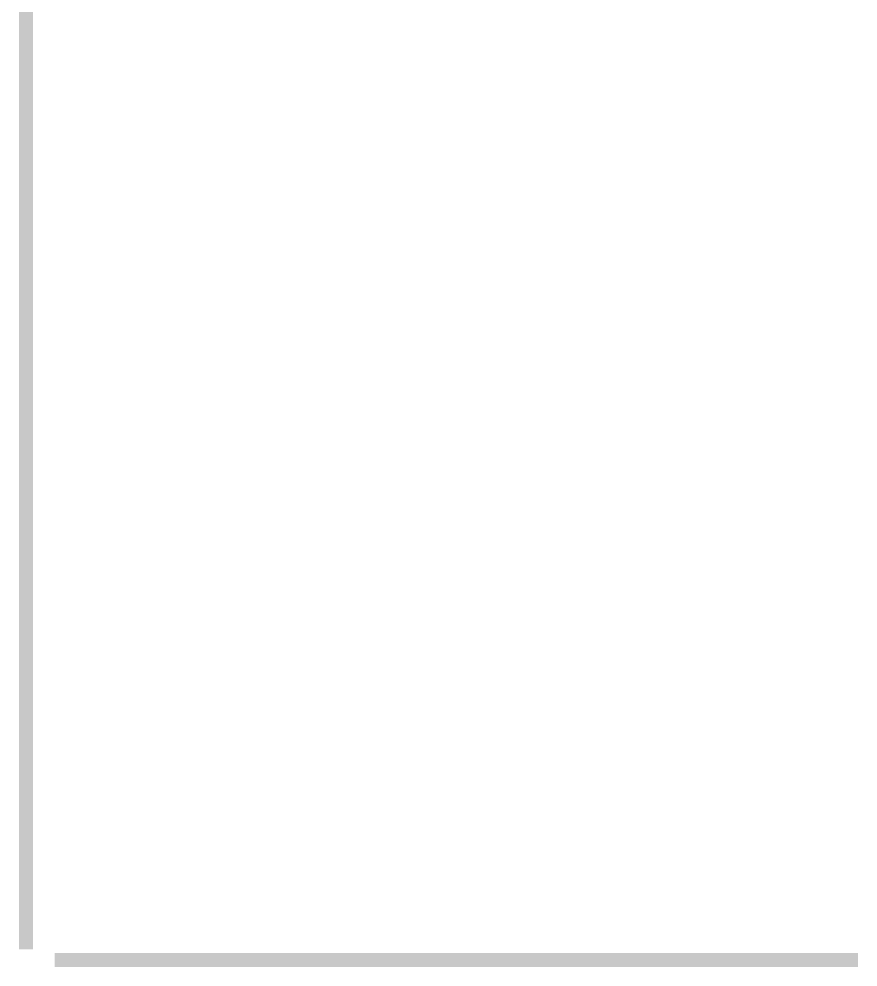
# Model space of a CAD drawing. Header units: millimetres. Extents: x -187347 to 135007, y -6415 to 292048.
# Drawn here: x -92687 to -86756, y 159879 to 166579 of the extents above; entities that cross this region are included whole.
import ezdxf

# ---------------------------------------------------------------- set-up
doc = ezdxf.new("R2010")
doc.units = ezdxf.units.MM
doc.header["$LTSCALE"] = 100
doc.layers.add('A-WALL-PATT', color=7, linetype='Continuous', lineweight=5)

msp = doc.modelspace()

# ---------------------------------------------------------------- hatches: boundary and pattern name
at = {"layer": 'A-WALL-PATT'}
h = msp.add_hatch(dxfattribs=at)
h.set_pattern_fill('FP_1421', color=256, angle=67.38013, style=0, pattern_type=2)
h.set_pattern_definition([(157.38013, (-92607.884, 166645.145), (-50.79954, 0.00031), [13.208, -647.192]), (157.38013, (-92607.884, 166695.945), (-50.79954, 0.00031), [13.208, -647.192]), (157.38013, (-92607.884, 166746.745), (-50.79954, 0.00031), [13.208, -647.192]), (157.38013, (-92607.884, 166797.544), (-50.79954, 0.00031), [13.208, -647.192]), (157.38013, (-92607.884, 166848.345), (-50.79954, 0.00031), [13.208, -647.192]), (202.24913, (-92607.884, 166687.816), (-50.80037, 0.00024), [12.075, -1195.427]), (202.24913, (-92607.884, 166738.616), (-50.80037, 0.00024), [12.075, -1195.427]), (202.24913, (-92607.884, 166789.417), (-50.80037, 0.00024), [12.075, -1195.427]), (202.24913, (-92607.883, 166840.216), (-50.80037, 0.00024), [12.075, -1195.427]), (202.24913, (-92607.884, 166891.016), (-50.80037, 0.00024), [12.075, -1195.427]), (202.24913, (-92607.883, 166941.817), (-50.80037, 0.00024), [12.075, -1195.427]), (202.24913, (-92607.884, 166992.617), (-50.80037, 0.00024), [12.075, -1195.427]), (202.24913, (-92607.884, 167043.416), (-50.80037, 0.00024), [12.075, -1195.427]), (202.24913, (-92607.884, 167094.217), (-50.80037, 0.00024), [12.075, -1195.427]), (337.75113, (-92619.06, 166675.117), (-50.80037, -0.000477), [12.075, -1195.427]), (337.75113, (-92619.06, 166725.917), (-50.80037, -0.000477), [12.075, -1195.427]), (337.75113, (-92619.06, 166776.717), (-50.80037, -0.000477), [12.075, -1195.427]), (337.75113, (-92619.06, 166827.516), (-50.80037, -0.000477), [12.075, -1195.427]), (337.75113, (-92619.06, 166878.317), (-50.80037, -0.000477), [12.075, -1195.427]), (337.75113, (-92619.06, 166929.116), (-50.80037, -0.000477), [12.075, -1195.427]), (337.75113, (-92619.06, 166979.916), (-50.80037, -0.000477), [12.075, -1195.427]), (337.75113, (-92619.06, 167030.717), (-50.80037, -0.000477), [12.075, -1195.427]), (337.75113, (-92619.06, 167081.516), (-50.80037, -0.000477), [12.075, -1195.427]), (22.62013, (-92620.076, 166657.336), (-50.79954, -0.000547), [13.208, -647.192]), (22.62013, (-92620.076, 166708.137), (-50.79954, -0.000547), [13.208, -647.192]), (22.62013, (-92620.076, 166758.936), (-50.79954, -0.000547), [13.208, -647.192]), (22.62013, (-92620.076, 166809.736), (-50.79954, -0.000547), [13.208, -647.192]), (22.62013, (-92620.076, 166860.537), (-50.79954, -0.000547), [13.208, -647.192]), (171.87013, (-92599.248, 166642.604), (-50.799541, -6.9e-05), [3.592, -355.618]), (158.19813, (-92602.804, 166643.113), (-50.80049, 0.00022), [5.471, -268.095]), (158.19813, (-92602.803, 166693.912), (-50.80049, 0.00022), [5.471, -268.095]), (21.80113, (-92607.884, 166662.417), (-50.80049, 0.00043), [5.471, -268.095]), (21.80113, (-92607.884, 166713.216), (-50.80049, 0.00043), [5.471, -268.095]), (8.13013, (-92602.804, 166664.448), (-50.799541, -0.00017), [3.592, -355.618]), (8.13013, (-92599.248, 166642.604), (-50.799541, -0.00017), [3.592, -355.618]), (26.56513, (-92595.692, 166643.112), (-50.79989, -0.00052), [3.408, -110.184]), (45.00013, (-92592.644, 166644.637), (-50.79997, -0.00012), [3.592, -68.25]), (56.3101, (-92590.104, 166647.177), (-50.8, -0.00046), [1.832, -181.33]), (56.3101, (-92590.103, 166697.976), (-50.8, -0.00046), [1.832, -181.33]), (56.3101, (-92590.104, 166748.776), (-50.8, -0.00046), [1.832, -181.33]), (71.5651, (-92589.09, 166648.7), (-50.79978, 0.00024), [1.676, -158.967]), (71.5651, (-92589.09, 166699.5), (-50.79978, 0.00024), [1.676, -158.967]), (71.5651, (-92589.09, 166750.3), (-50.79978, 0.00024), [1.676, -158.967]), (71.5651, (-92588.58, 166650.224), (-50.79978, 0.00024), [1.676, -158.967]), (71.5651, (-92588.58, 166701.025), (-50.79978, 0.00024), [1.676, -158.967]), (71.5651, (-92588.58, 166751.824), (-50.79978, 0.00024), [1.676, -158.967]), (90.0001, (-92588.07, 166651.75), (-50.8, -0.0001), [4.064, -46.736]), (108.4351, (-92588.07, 166655.813), (-50.79978, -0.00048), [1.676, -158.967]), (108.4351, (-92588.07, 166706.61), (-50.79978, -0.00048), [1.676, -158.967]), (108.4351, (-92588.07, 166757.413), (-50.79978, -0.00048), [1.676, -158.967]), (108.4351, (-92588.58, 166657.336), (-50.79978, -0.00048), [1.676, -158.967]), (108.4351, (-92588.58, 166708.137), (-50.79978, -0.00048), [1.676, -158.967]), (108.4351, (-92588.58, 166758.937), (-50.79978, -0.00048), [1.676, -158.967]), (123.6901, (-92589.088, 166658.86), (-50.8, 0.00022), [1.832, -181.33]), (123.6901, (-92589.087, 166709.66), (-50.8, 0.00022), [1.832, -181.33]), (123.6901, (-92589.09, 166760.46), (-50.8, 0.00022), [1.832, -181.33]), (135.00013, (-92590.104, 166660.385), (-50.79997, -0.00012), [3.592, -68.25]), (153.43513, (-92592.644, 166662.924), (-50.79989, 0.00028), [3.408, -110.184]), (171.87013, (-92595.6916, 166664.4486), (-50.799541, -6.9e-05), [3.592, -355.618]), (171.87013, (-92599.2474, 166668.005), (-50.799541, -6.9e-05), [3.592, -355.618]), (158.19813, (-92602.804, 166668.513), (-50.80049, 0.00022), [5.471, -268.095]), (158.19813, (-92602.804, 166719.313), (-50.80049, 0.00022), [5.471, -268.095]), (21.80113, (-92607.884, 166687.816), (-50.80049, 0.00043), [5.471, -268.095]), (21.80113, (-92607.884, 166738.616), (-50.80049, 0.00043), [5.471, -268.095]), (8.13013, (-92602.8034, 166689.849), (-50.799541, -0.00017), [3.592, -355.618]), (8.13013, (-92599.2474, 166668.005), (-50.799541, -0.00017), [3.592, -355.618]), (26.56513, (-92595.692, 166668.512), (-50.79989, -0.00052), [3.408, -110.184]), (45.00013, (-92592.644, 166670.036), (-50.79997, -0.00012), [3.592, -68.25]), (56.3101, (-92590.104, 166672.577), (-50.8, -0.00046), [1.832, -181.33]), (56.3101, (-92590.104, 166723.377), (-50.8, -0.00046), [1.832, -181.33]), (56.3101, (-92590.104, 166774.176), (-50.8, -0.00046), [1.832, -181.33]), (71.5651, (-92589.088, 166674.1), (-50.79978, 0.00024), [1.676, -158.967]), (71.5651, (-92589.09, 166724.9), (-50.79978, 0.00024), [1.676, -158.967]), (71.5651, (-92589.087, 166775.7), (-50.79978, 0.00024), [1.676, -158.967]), (71.5651, (-92588.58, 166675.625), (-50.79978, 0.00024), [1.676, -158.967]), (71.5651, (-92588.58, 166726.425), (-50.79978, 0.00024), [1.676, -158.967]), (71.5651, (-92588.58, 166777.225), (-50.79978, 0.00024), [1.676, -158.967]), (90.0001, (-92588.07, 166677.15), (-50.8, -0.00012), [4.064, -46.736]), (108.4351, (-92588.07, 166681.212), (-50.79978, -0.00048), [1.676, -158.967]), (108.4351, (-92588.07, 166732.01), (-50.79978, -0.00048), [1.676, -158.967]), (108.4351, (-92588.07, 166782.813), (-50.79978, -0.00048), [1.676, -158.967]), (108.4351, (-92588.58, 166682.736), (-50.79978, -0.00048), [1.676, -158.967]), (108.4351, (-92588.58, 166733.537), (-50.79978, -0.00048), [1.676, -158.967]), (108.4351, (-92588.58, 166784.336), (-50.79978, -0.00048), [1.676, -158.967]), (123.6901, (-92589.088, 166684.26), (-50.8, 0.00022), [1.832, -181.33]), (123.6901, (-92589.09, 166735.06), (-50.8, 0.00022), [1.832, -181.33]), (123.6901, (-92589.09, 166785.86), (-50.8, 0.00022), [1.832, -181.33]), (135.00013, (-92590.104, 166685.785), (-50.79997, -0.00012), [3.592, -68.25]), (153.43513, (-92592.644, 166688.325), (-50.79989, 0.00028), [3.408, -110.184]), (171.87013, (-92595.6915, 166689.8484), (-50.799541, -6.9e-05), [3.592, -355.618]), (171.87013, (-92627.6955, 166655.3044), (-50.799541, -6.9e-05), [3.592, -355.618]), (153.43513, (-92631.252, 166655.812), (-50.79989, 0.00028), [3.408, -110.184]), (135.00013, (-92634.3, 166657.337), (-50.79997, -0.00012), [3.592, -68.25]), (123.6901, (-92636.84, 166659.876), (-50.8, 0.00022), [1.832, -181.33]), (123.6901, (-92636.84, 166710.677), (-50.8, 0.00022), [1.832, -181.33]), (123.6901, (-92636.84, 166761.476), (-50.8, 0.00022), [1.832, -181.33]), (108.4351, (-92637.856, 166661.4), (-50.79978, -0.00048), [1.676, -158.967]), (108.4351, (-92637.856, 166712.2), (-50.79978, -0.00048), [1.676, -158.967]), (108.4351, (-92637.855, 166763), (-50.79978, -0.00048), [1.676, -158.967]), (108.4351, (-92638.364, 166662.925), (-50.79978, -0.00048), [1.676, -158.967]), (108.4351, (-92638.364, 166713.724), (-50.79978, -0.00048), [1.676, -158.967]), (108.4351, (-92638.364, 166764.524), (-50.79978, -0.00048), [1.676, -158.967]), (90.0001, (-92638.87, 166664.45), (-50.8, -0.0001), [4.064, -46.736]), (71.5651, (-92638.87, 166668.513), (-50.79978, 0.00024), [1.676, -158.967]), (71.5651, (-92638.87, 166719.313), (-50.79978, 0.00024), [1.676, -158.967]), (71.5651, (-92638.87, 166770.113), (-50.79978, 0.00024), [1.676, -158.967]), (71.5651, (-92638.364, 166670.037), (-50.79978, 0.00024), [1.676, -158.967]), (71.5651, (-92638.363, 166720.836), (-50.79978, 0.00024), [1.676, -158.967]), (71.5651, (-92638.364, 166771.636), (-50.79978, 0.00024), [1.676, -158.967]), (56.3101, (-92637.856, 166671.56), (-50.8, -0.00046), [1.832, -181.33]), (56.3101, (-92637.856, 166722.36), (-50.8, -0.00046), [1.832, -181.33]), (56.3101, (-92637.856, 166773.16), (-50.8, -0.00046), [1.832, -181.33]), (45.00013, (-92636.84, 166673.084), (-50.79997, -0.00012), [3.592, -68.25]), (26.56513, (-92634.3, 166675.625), (-50.79989, -0.00052), [3.408, -110.184]), (8.13013, (-92631.2515, 166677.1484), (-50.799541, -0.00017), [3.592, -355.618]), (8.13013, (-92627.6955, 166655.3044), (-50.799541, -0.00017), [3.592, -355.618]), (20.55613, (-92624.14, 166655.813), (-50.800422, -0.000313), [4.34, -429.695]), (20.55613, (-92624.14, 166706.613), (-50.800422, -0.000313), [4.34, -429.695]), (20.55613, (-92624.14, 166757.412), (-50.800422, -0.000313), [4.34, -429.695]), (158.19813, (-92619.06, 166675.117), (-50.80049, 0.00022), [5.471, -268.095]), (158.19813, (-92619.06, 166725.917), (-50.80049, 0.00022), [5.471, -268.095]), (171.87013, (-92624.1395, 166677.148), (-50.799541, -6.9e-05), [3.592, -355.618]), (90.0001, (-92638.87, 166641.08), (-50.8, -0.0001), [2.032, -48.768]), (71.5651, (-92638.87, 166643.11), (-50.79978, 0.00024), [1.676, -158.967]), (71.5651, (-92638.87, 166693.913), (-50.79978, 0.00024), [1.676, -158.967]), (71.5651, (-92638.87, 166744.71), (-50.79978, 0.00024), [1.676, -158.967]), (71.5651, (-92638.364, 166644.637), (-50.79978, 0.00024), [1.676, -158.967]), (71.5651, (-92638.364, 166695.437), (-50.79978, 0.00024), [1.676, -158.967]), (71.5651, (-92638.364, 166746.237), (-50.79978, 0.00024), [1.676, -158.967]), (56.3101, (-92637.856, 166646.16), (-50.8, -0.00046), [1.832, -181.33]), (56.3101, (-92637.855, 166696.96), (-50.8, -0.00046), [1.832, -181.33]), (56.3101, (-92637.856, 166747.76), (-50.8, -0.00046), [1.832, -181.33]), (45.00013, (-92636.84, 166647.684), (-50.79997, -0.00012), [3.592, -68.25]), (26.56513, (-92634.3, 166650.225), (-50.79989, -0.00052), [3.408, -110.184]), (8.13013, (-92631.2516, 166651.7486), (-50.799541, -0.00017), [3.592, -355.618]), (159.44413, (-92620.076, 166650.225), (-50.800422, 7.5e-05), [4.34, -429.695]), (159.44413, (-92620.076, 166701.025), (-50.800422, 7.5e-05), [4.34, -429.695]), (159.44413, (-92620.076, 166751.825), (-50.800422, 7.5e-05), [4.34, -429.695]), (171.87013, (-92624.14, 166651.748), (-50.799541, -6.9e-05), [3.592, -355.618]), (171.87013, (-92627.696, 166680.7045), (-50.799541, -6.9e-05), [3.592, -355.618]), (153.43513, (-92631.252, 166681.212), (-50.79989, 0.00028), [3.408, -110.184]), (135.00013, (-92634.3, 166682.737), (-50.79997, -0.00012), [3.592, -68.25]), (123.6901, (-92636.84, 166685.277), (-50.8, 0.00022), [1.832, -181.33]), (123.6901, (-92636.84, 166736.077), (-50.8, 0.00022), [1.832, -181.33]), (123.6901, (-92636.84, 166786.877), (-50.8, 0.00022), [1.832, -181.33]), (108.4351, (-92637.856, 166686.8), (-50.79978, -0.00048), [1.676, -158.967]), (108.4351, (-92637.856, 166737.6), (-50.79978, -0.00048), [1.676, -158.967]), (108.4351, (-92637.856, 166788.4), (-50.79978, -0.00048), [1.676, -158.967]), (108.4351, (-92638.364, 166688.325), (-50.79978, -0.00048), [1.676, -158.967]), (108.4351, (-92638.364, 166739.124), (-50.79978, -0.00048), [1.676, -158.967]), (108.4351, (-92638.364, 166789.925), (-50.79978, -0.00048), [1.676, -158.967]), (90.0001, (-92638.87, 166689.85), (-50.8, -0.00012), [2.032, -48.768]), (8.13013, (-92627.696, 166680.7045), (-50.799541, -0.00017), [3.592, -355.618]), (21.80113, (-92624.14, 166681.213), (-50.80049, 0.00043), [5.471, -268.095]), (21.80113, (-92624.14, 166732.012), (-50.80049, 0.00043), [5.471, -268.095])])
h.paths.add_polyline_path([(-92687.3, 160003.6), (-92588.9, 160003.6), (-92588.9, 173279.4), (-92687.3, 173279.4), (-92687.3, 160229.3)])
h = msp.add_hatch(dxfattribs=at)
h.set_pattern_fill('FP_1363', color=256, angle=67.38013, style=0, pattern_type=2)
h.set_pattern_definition([(67.3801, (-89590.258, 159898.393), (0.00031, 50.79954), [13.208, -647.192]), (67.3801, (-89539.458, 159898.392), (0.00031, 50.79954), [13.208, -647.192]), (67.3801, (-89488.657, 159898.393), (0.00031, 50.79954), [13.208, -647.192]), (67.3801, (-89437.858, 159898.392), (0.00031, 50.79954), [13.208, -647.192]), (67.3801, (-89387.058, 159898.393), (0.00031, 50.79954), [13.208, -647.192]), (112.2491, (-89547.586, 159898.393), (0.00024, 50.80037), [12.075, -1195.427]), (112.2491, (-89496.785, 159898.393), (0.00024, 50.80037), [12.075, -1195.427]), (112.2491, (-89445.986, 159898.392), (0.00024, 50.80037), [12.075, -1195.427]), (112.2491, (-89395.186, 159898.393), (0.00024, 50.80037), [12.075, -1195.427]), (112.2491, (-89344.386, 159898.392), (0.00024, 50.80037), [12.075, -1195.427]), (112.2491, (-89293.586, 159898.392), (0.00024, 50.80037), [12.075, -1195.427]), (112.24913, (-89242.786, 159898.393), (0.00024, 50.80037), [12.075, -1195.427]), (112.24913, (-89191.986, 159898.392), (0.00024, 50.80037), [12.075, -1195.427]), (112.24913, (-89141.186, 159898.393), (0.00024, 50.80037), [12.075, -1195.427]), (247.7511, (-89560.286, 159909.569), (-0.00048, 50.80037), [12.075, -1195.427]), (247.7511, (-89509.486, 159909.568), (-0.00048, 50.80037), [12.075, -1195.427]), (247.7511, (-89458.685, 159909.569), (-0.00048, 50.80037), [12.075, -1195.427]), (247.7511, (-89407.886, 159909.568), (-0.00048, 50.80037), [12.075, -1195.427]), (247.7511, (-89357.086, 159909.569), (-0.00048, 50.80037), [12.075, -1195.427]), (247.7511, (-89306.286, 159909.569), (-0.00048, 50.80037), [12.075, -1195.427]), (247.7511, (-89255.485, 159909.569), (-0.00048, 50.80037), [12.075, -1195.427]), (247.75113, (-89204.686, 159909.568), (-0.00048, 50.80037), [12.075, -1195.427]), (247.75113, (-89153.886, 159909.569), (-0.00048, 50.80037), [12.075, -1195.427]), (292.6201, (-89578.066, 159910.584), (-0.00055, 50.79954), [13.208, -647.192]), (292.6201, (-89527.266, 159910.585), (-0.00055, 50.79954), [13.208, -647.192]), (292.6201, (-89476.466, 159910.585), (-0.00055, 50.79954), [13.208, -647.192]), (292.6201, (-89425.665, 159910.585), (-0.00055, 50.79954), [13.208, -647.192]), (292.6201, (-89374.866, 159910.584), (-0.00055, 50.79954), [13.208, -647.192]), (81.87013, (-89592.798, 159889.756), (-6.9e-05, 50.799541), [3.592, -355.618]), (68.1986, (-89592.29, 159893.312), (-0.00019, 50.80049), [5.471, -268.095]), (68.1986, (-89541.49, 159893.313), (-0.00019, 50.80049), [5.471, -268.095]), (291.8011, (-89572.986, 159898.393), (0.00043, 50.80049), [5.471, -268.095]), (291.8011, (-89522.186, 159898.392), (0.00043, 50.80049), [5.471, -268.095]), (278.13013, (-89570.954, 159893.312), (-0.00017, 50.799541), [3.592, -355.618]), (278.13013, (-89592.798, 159889.756), (-0.00017, 50.799541), [3.592, -355.618]), (296.5651, (-89592.29, 159886.2), (-0.00052, 50.79989), [3.408, -110.184]), (315.0001, (-89590.765, 159883.153), (-0.0001, 50.79997), [3.592, -68.25]), (326.3101, (-89588.226, 159880.612), (-0.00046, 50.8), [1.832, -181.33]), (326.3101, (-89537.426, 159880.613), (-0.00046, 50.8), [1.832, -181.33]), (326.3101, (-89486.626, 159880.612), (-0.00046, 50.8), [1.832, -181.33]), (341.5651, (-89586.7, 159879.596), (0.00024, 50.7998), [1.676, -158.967]), (341.5651, (-89535.9, 159879.597), (0.00024, 50.7998), [1.676, -158.967]), (341.5651, (-89485.1, 159879.596), (0.00024, 50.7998), [1.676, -158.967]), (341.5651, (-89585.177, 159879.09), (0.00024, 50.7998), [1.676, -158.967]), (341.5651, (-89534.38, 159879.09), (0.00024, 50.7998), [1.676, -158.967]), (341.5651, (-89483.58, 159879.09), (0.00024, 50.7998), [1.676, -158.967]), (0.0001, (-89583.654, 159878.58), (-0.0001, 50.8), [4.064, -46.736]), (18.4351, (-89579.59, 159878.58), (-0.0005, 50.7998), [1.676, -158.967]), (18.4351, (-89528.79, 159878.58), (-0.0005, 50.7998), [1.676, -158.967]), (18.4351, (-89477.99, 159878.58), (-0.0005, 50.7998), [1.676, -158.967]), (18.4351, (-89578.066, 159879.09), (-0.0005, 50.7998), [1.676, -158.967]), (18.4351, (-89527.266, 159879.09), (-0.0005, 50.7998), [1.676, -158.967]), (18.4351, (-89476.466, 159879.09), (-0.0005, 50.7998), [1.676, -158.967]), (33.6901, (-89576.54, 159879.596), (0.0002, 50.8), [1.832, -181.33]), (33.6901, (-89525.74, 159879.597), (0.0002, 50.8), [1.832, -181.33]), (33.6901, (-89474.94, 159879.596), (0.0002, 50.8), [1.832, -181.33]), (45.0001, (-89575.018, 159880.612), (-0.0001, 50.79997), [3.592, -68.25]), (63.4351, (-89572.477, 159883.153), (0.00028, 50.79989), [3.408, -110.184]), (81.87013, (-89570.954, 159886.2), (-6.9e-05, 50.799541), [3.592, -355.618]), (81.87013, (-89567.398, 159889.756), (-6.9e-05, 50.799541), [3.592, -355.618]), (68.1986, (-89566.89, 159893.312), (-0.00019, 50.80049), [5.471, -268.095]), (68.1986, (-89516.09, 159893.313), (-0.00019, 50.80049), [5.471, -268.095]), (291.8011, (-89547.586, 159898.393), (0.00043, 50.80049), [5.471, -268.095]), (291.8011, (-89496.785, 159898.393), (0.00043, 50.80049), [5.471, -268.095]), (278.13013, (-89545.554, 159893.312), (-0.00017, 50.799541), [3.592, -355.618]), (278.13013, (-89567.398, 159889.756), (-0.00017, 50.799541), [3.592, -355.618]), (296.5651, (-89566.89, 159886.2), (-0.00052, 50.79989), [3.408, -110.184]), (315.0001, (-89565.366, 159883.152), (-0.0001, 50.79997), [3.592, -68.25]), (326.3101, (-89562.826, 159880.612), (-0.00046, 50.8), [1.832, -181.33]), (326.3101, (-89512.025, 159880.613), (-0.00046, 50.8), [1.832, -181.33]), (326.3101, (-89461.226, 159880.612), (-0.00046, 50.8), [1.832, -181.33]), (341.5651, (-89561.3, 159879.597), (0.00024, 50.7998), [1.676, -158.967]), (341.5651, (-89510.5, 159879.596), (0.00024, 50.7998), [1.676, -158.967]), (341.5651, (-89459.7, 159879.597), (0.00024, 50.7998), [1.676, -158.967]), (341.5651, (-89559.78, 159879.09), (0.00024, 50.7998), [1.676, -158.967]), (341.5651, (-89508.98, 159879.09), (0.00024, 50.7998), [1.676, -158.967]), (341.5651, (-89458.177, 159879.09), (0.00024, 50.7998), [1.676, -158.967]), (0.0001, (-89558.254, 159878.58), (-0.0001, 50.8), [4.064, -46.736]), (18.4351, (-89554.19, 159878.58), (-0.0005, 50.7998), [1.676, -158.967]), (18.4351, (-89503.39, 159878.58), (-0.0005, 50.7998), [1.676, -158.967]), (18.4351, (-89452.59, 159878.58), (-0.0005, 50.7998), [1.676, -158.967]), (18.4351, (-89552.666, 159879.09), (-0.0005, 50.7998), [1.676, -158.967]), (18.4351, (-89501.866, 159879.09), (-0.0005, 50.7998), [1.676, -158.967]), (18.4351, (-89451.066, 159879.09), (-0.0005, 50.7998), [1.676, -158.967]), (33.6901, (-89551.142, 159879.596), (0.0002, 50.8), [1.832, -181.33]), (33.6901, (-89500.34, 159879.597), (0.0002, 50.8), [1.832, -181.33]), (33.6901, (-89449.54, 159879.596), (0.0002, 50.8), [1.832, -181.33]), (45.0001, (-89549.618, 159880.612), (-0.0001, 50.79997), [3.592, -68.25]), (63.4351, (-89547.078, 159883.153), (0.00028, 50.79989), [3.408, -110.184]), (81.87013, (-89545.554, 159886.201), (-6.9e-05, 50.799541), [3.592, -355.618]), (81.87013, (-89580.098, 159918.205), (-6.9e-05, 50.799541), [3.592, -355.618]), (63.4351, (-89579.59, 159921.76), (0.00028, 50.79989), [3.408, -110.184]), (45.0001, (-89578.066, 159924.81), (-0.0001, 50.79997), [3.592, -68.25]), (33.6901, (-89575.525, 159927.35), (0.0002, 50.8), [1.832, -181.33]), (33.6901, (-89524.726, 159927.35), (0.0002, 50.8), [1.832, -181.33]), (33.6901, (-89473.926, 159927.35), (0.0002, 50.8), [1.832, -181.33]), (18.4351, (-89574, 159928.365), (-0.0005, 50.7998), [1.676, -158.967]), (18.4351, (-89523.2, 159928.364), (-0.0005, 50.7998), [1.676, -158.967]), (18.4351, (-89472.4, 159928.365), (-0.0005, 50.7998), [1.676, -158.967]), (18.4351, (-89572.48, 159928.873), (-0.0005, 50.7998), [1.676, -158.967]), (18.4351, (-89521.68, 159928.873), (-0.0005, 50.7998), [1.676, -158.967]), (18.4351, (-89470.877, 159928.873), (-0.0005, 50.7998), [1.676, -158.967]), (0.0001, (-89570.953, 159929.38), (-0.0001, 50.8), [4.064, -46.736]), (341.5651, (-89566.89, 159929.38), (0.00024, 50.7998), [1.676, -158.967]), (341.5651, (-89516.09, 159929.38), (0.00024, 50.7998), [1.676, -158.967]), (341.5651, (-89465.29, 159929.38), (0.00024, 50.7998), [1.676, -158.967]), (341.5651, (-89565.366, 159928.872), (0.00024, 50.7998), [1.676, -158.967]), (341.5651, (-89514.566, 159928.873), (0.00024, 50.7998), [1.676, -158.967]), (341.5651, (-89463.766, 159928.87), (0.00024, 50.7998), [1.676, -158.967]), (326.3101, (-89563.842, 159928.364), (-0.00046, 50.8), [1.832, -181.33]), (326.3101, (-89513.04, 159928.365), (-0.00046, 50.8), [1.832, -181.33]), (326.3101, (-89462.24, 159928.364), (-0.00046, 50.8), [1.832, -181.33]), (315.0001, (-89562.317, 159927.35), (-0.0001, 50.79997), [3.592, -68.25]), (296.5651, (-89559.778, 159924.809), (-0.00052, 50.79989), [3.408, -110.184]), (278.13013, (-89558.254, 159921.761), (-0.00017, 50.799541), [3.592, -355.618]), (278.13013, (-89580.098, 159918.205), (-0.00017, 50.799541), [3.592, -355.618]), (290.5561, (-89579.59, 159914.648), (-0.00031, 50.80042), [4.34, -429.695]), (290.5561, (-89528.79, 159914.649), (-0.00031, 50.80042), [4.34, -429.695]), (290.55613, (-89477.99, 159914.648), (-0.00031, 50.80042), [4.34, -429.695]), (68.1986, (-89560.286, 159909.569), (-0.00019, 50.80049), [5.471, -268.095]), (68.1986, (-89509.486, 159909.568), (-0.00019, 50.80049), [5.471, -268.095]), (81.87013, (-89558.2534, 159914.649), (-6.9e-05, 50.799541), [3.592, -355.618]), (0.0001, (-89594.32, 159929.38), (-0.0001, 50.8), [2.032, -48.768]), (341.5651, (-89592.29, 159929.38), (0.00024, 50.7998), [1.676, -158.967]), (341.5651, (-89541.49, 159929.38), (0.00024, 50.7998), [1.676, -158.967]), (341.5651, (-89490.69, 159929.38), (0.00024, 50.7998), [1.676, -158.967]), (341.5651, (-89590.766, 159928.873), (0.00024, 50.7998), [1.676, -158.967]), (341.5651, (-89539.966, 159928.87), (0.00024, 50.7998), [1.676, -158.967]), (341.5651, (-89489.165, 159928.873), (0.00024, 50.7998), [1.676, -158.967]), (326.3101, (-89589.24, 159928.364), (-0.00046, 50.8), [1.832, -181.33]), (326.3101, (-89538.44, 159928.365), (-0.00046, 50.8), [1.832, -181.33]), (326.3101, (-89487.64, 159928.364), (-0.00046, 50.8), [1.832, -181.33]), (315.0001, (-89587.718, 159927.348), (-0.0001, 50.79997), [3.592, -68.25]), (296.5651, (-89585.178, 159924.809), (-0.00052, 50.79989), [3.408, -110.184]), (278.13013, (-89583.654, 159921.76), (-0.00017, 50.799541), [3.592, -355.618]), (69.4441, (-89585.178, 159910.585), (7e-05, 50.80042), [4.34, -429.695]), (69.4441, (-89534.378, 159910.584), (7e-05, 50.80042), [4.34, -429.695]), (69.4441, (-89483.577, 159910.585), (7e-05, 50.80042), [4.34, -429.695]), (81.87013, (-89583.6536, 159914.648), (-6.9e-05, 50.799541), [3.592, -355.618]), (81.87013, (-89554.697, 159918.2045), (-6.9e-05, 50.799541), [3.592, -355.618]), (63.4351, (-89554.19, 159921.76), (0.00028, 50.79989), [3.408, -110.184]), (45.0001, (-89552.666, 159924.81), (-0.0001, 50.79997), [3.592, -68.25]), (33.6901, (-89550.126, 159927.35), (0.0002, 50.8), [1.832, -181.33]), (33.6901, (-89499.326, 159927.35), (0.0002, 50.8), [1.832, -181.33]), (33.6901, (-89448.525, 159927.35), (0.0002, 50.8), [1.832, -181.33]), (18.4351, (-89548.6, 159928.365), (-0.0005, 50.7998), [1.676, -158.967]), (18.4351, (-89497.8, 159928.364), (-0.0005, 50.7998), [1.676, -158.967]), (18.4351, (-89447, 159928.365), (-0.0005, 50.7998), [1.676, -158.967]), (18.4351, (-89547.08, 159928.873), (-0.0005, 50.7998), [1.676, -158.967]), (18.4351, (-89496.28, 159928.87), (-0.0005, 50.7998), [1.676, -158.967]), (18.4351, (-89445.48, 159928.873), (-0.0005, 50.7998), [1.676, -158.967]), (0.0001, (-89545.554, 159929.38), (-0.0001, 50.8), [2.032, -48.768]), (278.13013, (-89554.697, 159918.2045), (-0.00017, 50.799541), [3.592, -355.618]), (291.8011, (-89554.19, 159914.649), (0.00043, 50.80049), [5.471, -268.095]), (291.8011, (-89503.39, 159914.649), (0.00043, 50.80049), [5.471, -268.095])])
h.paths.add_polyline_path([(-92433.1, 159879.4), (-86756.4, 159879.4), (-86756.4, 159977.8), (-92433.9, 159977.8), (-92433.9, 159879.4)])

doc.saveas('drawing.dxf')
